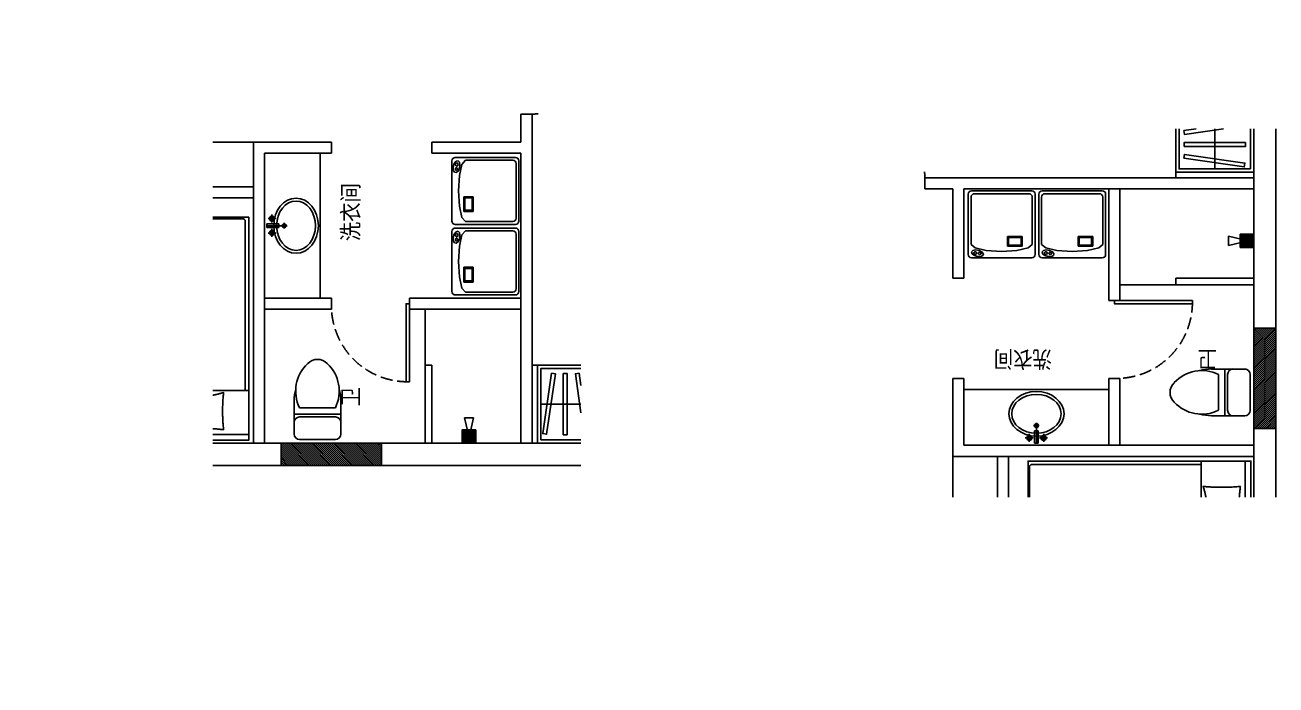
# Model space of a CAD drawing. Extents: x 468514 to 728049, y -74127 to 69080.
# Drawn here: x 626543 to 637770, y -61267 to -55347 of the extents above; entities that cross this region are included whole.
import ezdxf
from ezdxf.xclip import XClip

# ---------------------------------------------------------------- set-up
doc = ezdxf.new("R2010")
doc.units = 0
doc.header["$LTSCALE"] = 500
doc.header["$MEASUREMENT"] = 0
doc.header["$XCLIPFRAME"] = 0
doc.linetypes.add('DASH', pattern=[0.35, 0.25, -0.1])
for name, color, linetype in [('Door 门', 107, 'Continuous'), ('E 立面标注尺寸', 9, 'Continuous'), ('P-Furniture 家具', 153, 'Continuous'), ('P-Make furniture 固定制作', 154, 'Continuous'), ('P-N wall 新建隔墙', 241, 'Continuous'), ('P-O wall 原始墙体', 245, 'Continuous'), ('P-Text  平面文字', 9, 'Continuous'), ('P-Ware 洁具', 153, 'Continuous')]:
    doc.layers.add(name, color=color, linetype=linetype)
doc.styles.add('PDC DIM', font='PMingLiU-ExtB.ttf', dxfattribs={"width": 0.85})

# ---------------------------------------------------------------- blocks, each defined once
blk = doc.blocks.new('A$C2E972971')
for p, q in [((0, 570), (0, 30)), ((0, 570), (0, 30)), ((30, 600), (570, 600)), ((600, 570), (600, 30)), ((600, 570), (600, 30)), ((30, 0), (570, 0))]:
    blk.add_line(p, q)
at = {"color": 8}
for p, q in [((55, 575), (545, 575)), ((25, 545), (25, 120)), ((25, 545), (25, 120)), ((575, 545), (575, 120)), ((575, 545), (575, 120)), ((25, 120), (62, 89)), ((116, 105), (116, 191)), ((116, 191), (248, 191)), ((126, 115), (126, 181)), ((126, 181), (238, 181)), ((238, 115), (126, 115)), ((238, 181), (238, 115)), ((248, 191), (248, 105)), ((538, 89), (575, 120)), ((62, 89), (163, 67)), ((248, 105), (116, 105)), ((163, 67), (300, 58)), ((300, 58), (438, 67)), ((438, 67), (538, 89)), ((478, 54), (464, 37)), ((464, 37), (468, 22)), ((468, 22), (487, 12)), ((503, 67), (478, 54)), ((485, 45), (483, 40)), ((483, 40), (485, 35)), ((491, 49), (485, 45)), ((485, 35), (491, 32)), ((487, 12), (516, 12)), ((498, 50), (491, 49)), ((491, 32), (498, 31)), ((504, 47), (498, 50)), ((498, 31), (504, 33)), ((534, 71), (503, 67)), ((508, 43), (504, 47)), ((504, 33), (508, 37)), ((508, 37), (508, 43)), ((516, 12), (545, 21)), ((528, 52), (523, 46)), ((523, 46), (523, 40)), ((523, 40), (528, 35)), ((535, 54), (528, 52)), ((528, 35), (535, 32)), ((559, 67), (534, 71)), ((543, 53), (535, 54)), ((535, 32), (543, 33)), ((549, 49), (543, 53)), ((543, 33), (549, 37)), ((545, 21), (566, 37)), ((551, 43), (549, 49)), ((549, 37), (551, 43)), ((571, 54), (559, 67)), ((566, 37), (571, 54))]:
    blk.add_line(p, q, dxfattribs=at)
for centre, start, end in [((30, 570), 90, 180), ((570, 570), 0, 90), ((30, 30), 180, 270), ((570, 30), 270, 0)]:
    blk.add_arc(centre, 30, start, end)
for centre, start, end in [((55, 545), 90, 180), ((545, 545), 0, 90)]:
    blk.add_arc(centre, 30, start, end, dxfattribs=at)
blk = doc.blocks.new('A$C437E590E')
at = {"color": 8, "linetype": 'ByBlock'}
for p, q in [((202, 422), (202, 501)), ((275, 313), (275, 510)), ((347, 422), (347, 501)), ((243, 462), (164, 462)), ((306, 462), (386, 462)), ((247, 340), (303, 340)), ((275, 368), (275, 312))]:
    blk.add_line(p, q, dxfattribs=at)
at = {"linetype": 'ByBlock'}
for p, q in [((257, 393), (257, 514)), ((293, 514), (257, 514)), ((293, 514), (293, 393)), ((293, 393), (257, 393))]:
    blk.add_line(p, q, dxfattribs=at)
for centre, radius in [((204, 462), 25), ((204, 462), 17.9), ((346, 462), 25), ((346, 462), 17.9)]:
    blk.add_circle(centre, radius, dxfattribs=at)
at = {"color": 8, "linetype": 'ByBlock'}
for radius in [19.5, 11.9]:
    blk.add_circle((275, 340), radius, dxfattribs=at)
at = {"linetype": 'ByBlock'}
blk.add_ellipse((275, 222), major_axis=(-275, 0), ratio=0.809091, dxfattribs=at)
at = {"color": 8, "linetype": 'ByBlock'}
blk.add_ellipse((275, 222), major_axis=(-246, 0), ratio=0.786583, dxfattribs=at)
blk = doc.blocks.new('asdfsdafa3')
for p, q in [((201554, -49577), (201554, -49256)), ((201603, -49207), (201707, -49207)), ((201707, -49207), (201901, -49207)), ((201757, -49256), (201757, -49577)), ((201782, -49207), (201782, -49627)), ((201839, -49256), (201839, -49577)), ((201603, -49627), (201707, -49627)), ((201707, -49627), (201901, -49627))]:
    blk.add_line(p, q)
for centre, radius, start, end in [((201603, -49256), 49.5, 90, 180), ((201707, -49256), 49.5, 0, 90), ((201988, -49558), 337, 42.8306, 116.2777), ((201885, -49706), 500, 75.8795, 88.2029), ((202157, -49416), 116, 359.4502, 47.9126), ((201988, -49275), 337, 243.7223, 317.1694), ((202157, -49418), 116, 312.0874, 0.5498), ((201603, -49577), 49.5, 180, 270), ((201707, -49577), 49.5, 270, 0), ((201885, -49127), 500, 271.7971, 284.1205)]:
    blk.add_arc(centre, radius, start, end)
blk = doc.blocks.new('A$C17F62748')
at = {"linetype": 'ByBlock'}
for p, q in [((60, 50), (19, 227)), ((19, 227), (101, 227)), ((101, 227), (60, 50)), ((120, 0), (0, 120)), ((0, 0), (120, 120)), ((18, 102), (102, 102)), ((18, 90), (102, 90)), ((18, 78), (102, 78)), ((18, 66), (102, 66)), ((18, 54), (102, 54)), ((18, 42), (102, 42)), ((18, 30), (102, 30)), ((99, 28), (21, 28)), ((21, 28), (21, 0)), ((51, 59), (51, 28)), ((69, 59), (69, 28)), ((99, 0), (99, 28))]:
    blk.add_line(p, q, dxfattribs=at)
for points in [[(0, 120), (120, 120), (120, 0), (0, 0)], [(12, 108), (108, 108), (108, 12), (12, 12)], [(18, 102), (102, 102), (102, 18), (18, 18)]]:
    blk.add_lwpolyline(points, close=True, dxfattribs=at)
blk = doc.blocks.new('fffg')
blk.add_lwpolyline([(143, 670), (109, 670), (109, -130), (143, -130)], close=True)
at = {"color": 8, "linetype": 'DASH'}
blk.add_arc((123, -110), 780, 88.5421, 181.4579, dxfattribs=at)
blk = doc.blocks.new('A$C63015256')
at = {"layer": 'P-O wall 原始墙体'}
h = blk.add_hatch(dxfattribs=at)
h.set_pattern_fill('ANSI31', color=256, scale=100, style=0)
h.set_pattern_definition([(45, (-208763.564, 105386.938), (-8.83883476, 8.83883476), [])])
h.paths.add_polyline_path([(2352.1, 6796.3), (2152.1, 6796.3), (2152.1, 5896.3), (2352.1, 5896.3)])
at = {"layer": 'P-Furniture 家具'}
for p, q in [((2429.5, 7088.5), (2429.5, 7988.5)), ((5052.1, 7896.3), (5052.1, 7046.3))]:
    blk.add_line(p, q, dxfattribs=at)
at = {"layer": 'P-Furniture 家具', "color": 8}
for p, q in [((4364.9, 7143.4), (4364.9, 7930.3)), ((2823.4, 7512.6), (2823.4, 7088.5)), ((2823.4, 7119.4), (4344.9, 7119.4))]:
    blk.add_line(p, q, dxfattribs=at)
at = {"layer": 'P-Furniture 家具', "linetype": 'ByBlock'}
for p, q in [((3652.1, 6446.3), (4952.1, 6446.3)), ((2352.1, 5506.3), (3552.1, 5506.3)), ((3052.1, 5446.3), (3052.1, 5506.3)), ((2352.1, 5446.3), (3052.1, 5446.3))]:
    blk.add_line(p, q, dxfattribs=at)
at = {"layer": 'P-Furniture 家具'}
blk.add_lwpolyline([(2377.1, 7988.5), (4377.1, 7988.5), (4377.1, 7088.5), (2377.1, 7088.5)], close=True, dxfattribs=at)
at = {"layer": 'P-Furniture 家具', "color": 8}
blk.add_lwpolyline([(2805.6, 7763, -0.0585956), (2471.4, 7763, -0.0629705), (2471.4, 7314.4, -0.052163), (2805.6, 7314.4, -0.1589439)], format="xyb", close=True, dxfattribs=at)
at = {"layer": 'P-Furniture 家具', "color": 8, "extrusion": (0, 0, -1)}
blk.add_ellipse((4344.9, 7143.4), major_axis=(0, 24), ratio=0.8333333, start_param=1.5707963, end_param=3.1415927, dxfattribs=at)
at = {"layer": 'P-Make furniture 固定制作'}
for p, q in [((3052.1, 4496.3), (2352.1, 4496.3)), ((3052.1, 3396.3), (3052.1, 4546.3))]:
    blk.add_line(p, q, dxfattribs=at)
at = {"layer": 'P-Make furniture 固定制作', "color": 8}
blk.add_line((2702.1, 4466.3), (2702.1, 3476.3), dxfattribs=at)
for points in [[(2382.1, 4466.3), (3022.1, 4466.3), (3022.1, 3476.3), (2382.1, 3476.3)], [(2979.7, 4371.3), (2436.6, 4449.5), (2430.5, 4415), (2973.7, 4336.9)], [(2977.1, 4266.2), (2427.1, 4266.2), (2427.1, 4231.2), (2977.1, 4231.2)], [(2979.7, 4123), (2436.6, 4044.8), (2430.5, 4079.3), (2973.7, 4157.4)]]:
    blk.add_lwpolyline(points, close=True, dxfattribs=at)
at = {"layer": 'P-N wall 新建隔墙'}
for p, q in [((4552.1, 7046.3), (4552.1, 7996.3)), ((4652.1, 7046.3), (4652.1, 7896.3)), ((2352.1, 7046.3), (4952.1, 7046.3)), ((4952.1, 7046.3), (5052.1, 7046.3)), ((5052.1, 6346.3), (5052.1, 7046.3)), ((2352.1, 6946.3), (4952.1, 6946.3)), ((3552.1, 6346.3), (3552.1, 6946.3)), ((3652.1, 6346.3), (3652.1, 6946.3)), ((4952.1, 6346.3), (4952.1, 6946.3)), ((3552.1, 6346.3), (3652.1, 6346.3)), ((4952.1, 6346.3), (5052.1, 6346.3)), ((3552.1, 5646.3), (3652.1, 5646.3)), ((3552.1, 4646.3), (3552.1, 5646.3)), ((3652.1, 4646.3), (3652.1, 5646.3)), ((4952.1, 5446.3), (5052.1, 5446.3)), ((4952.1, 5446.3), (4952.1, 4646.3)), ((5052.1, 5446.3), (5052.1, 4646.3)), ((2352.1, 4646.3), (4952.1, 4646.3)), ((5052.1, 4646.3), (5302.1, 4646.3)), ((5302.1, 4646.3), (5302.1, 4546.3)), ((5302.1, 4546.3), (2352.1, 4546.3))]:
    blk.add_line(p, q, dxfattribs=at)
at = {"layer": 'P-O wall 原始墙体'}
for p, q in [((2152.1, 9096.3), (2152.1, 7196.3)), ((2352.1, 8896.3), (2352.1, 7296.3)), ((2152.1, 7196.3), (2152.1, 5896.3)), ((2352.1, 7296.3), (2352.1, 5896.3)), ((2352.1, 6796.3), (2152.1, 6796.3)), ((2152.1, 5896.3), (2152.1, 3296.3)), ((2152.1, 5896.3), (2352.1, 5896.3)), ((2352.1, 5896.3), (2352.1, 3396.3))]:
    blk.add_line(p, q, dxfattribs=at)
at = {"layer": 'Door 门', "xscale": -0.875, "yscale": 0.875, "zscale": 0.875, "rotation": 90}
blk.add_blockref('fffg', (3488.3, 5771.5), dxfattribs=at)
at = {"layer": 'Door 门', "xscale": -1, "rotation": 180}
blk.add_blockref('fffg', (5959, 4466.2), dxfattribs=at)
at = {"layer": 'P-Furniture 家具', "linetype": 'ByBlock', "xscale": -1, "rotation": 180}
blk.add_blockref('asdfsdafa3', (-199170, -42944.8), dxfattribs=at)
at = {"layer": 'P-Furniture 家具', "xscale": -1, "rotation": 180}
for p in [(3680.7, 5264.5), (4313.9, 5264.5)]:
    blk.add_blockref('A$C2E972971', p, dxfattribs=at)
at = {"layer": 'P-Ware 洁具', "color": 1, "linetype": 'ByBlock', "xscale": 0.9, "yscale": 0.9, "zscale": 0.9}
blk.add_blockref('A$C437E590E', (4054.3, 6464), dxfattribs=at)
at = {"layer": 'P-Ware 洁具', "linetype": 'ByBlock', "xscale": -1, "rotation": 269.9999999999999}
blk.add_blockref('A$C17F62748', (2352.1, 5051.7), dxfattribs=at)
at = {"layer": 'P-Text  平面文字', "char_height": 150, "width": 893.426, "attachment_point": 1, "style": 'PDC DIM'}
for s, insert in [('卫', (2680, 6249.7)), ('洗衣间', (4162.8, 6249.7))]:
    blk.add_mtext(s, dxfattribs=dict(at, insert=insert))

msp = doc.modelspace()

# ---------------------------------------------------------------- block references
at = {"layer": 'E 立面标注尺寸'}
ref = msp.add_blockref('A$C63015256', (635639.7, -61449.3), dxfattribs=dict(at, rotation=90))
XClip(ref).set_block_clipping_path([(1985.5096612782, 4107.060371482), (5306.5096612782, 7411.560371482)])
ref = msp.add_blockref('A$C63015256', (639922.2, -52171.1), dxfattribs=dict(at, rotation=180))
XClip(ref).set_block_clipping_path([(1985.5096612782, 4107.060371482), (5306.5096612782, 7411.560371482)])

doc.saveas('drawing.dxf')
